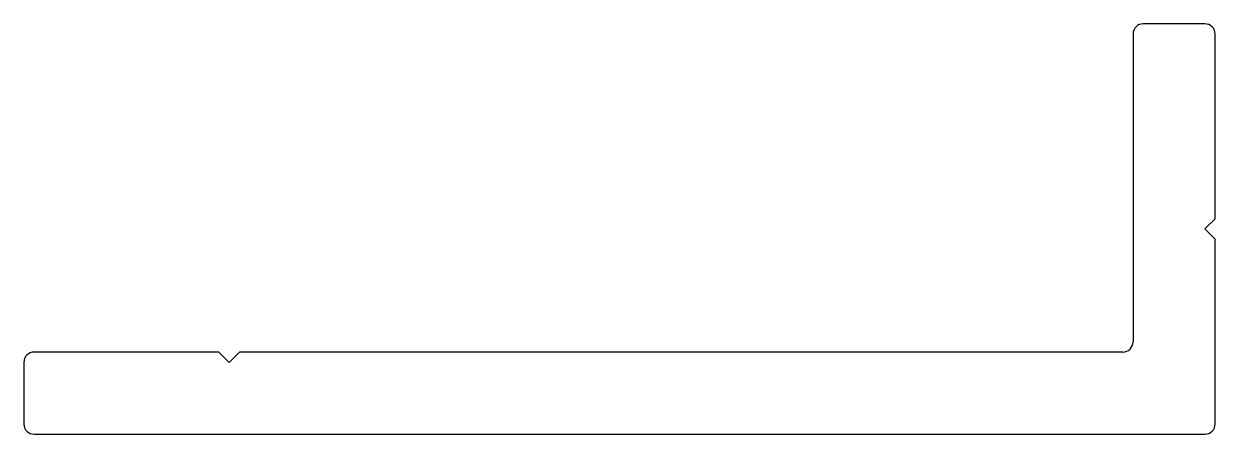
# Model space of a CAD drawing. Extents: x -24.8 to 33.2, y 7 to 27.
import ezdxf

# ---------------------------------------------------------------- set-up
doc = ezdxf.new("R2010")
doc.units = 0
doc.layers.get('0').update_dxf_attribs({"linetype": 'CONTINUOUS'})

msp = doc.modelspace()

# ---------------------------------------------------------------- linework, layer by layer
at = {"linetype": 'CONTINUOUS'}
for p, q in [((32.676, 26.965), (29.676, 26.965)), ((29.176, 26.465), (29.176, 11.465)), ((33.176, 17.465), (33.176, 26.465)), ((32.676, 16.965), (33.176, 17.465)), ((33.176, 16.465), (32.676, 16.965)), ((33.176, 7.465), (33.176, 16.465)), ((-24.824, 10.465), (-24.824, 7.465)), ((-15.324, 10.965), (-24.324, 10.965)), ((-14.824, 10.465), (-15.324, 10.965)), ((-14.324, 10.965), (-14.824, 10.465)), ((28.676, 10.965), (-14.324, 10.965)), ((-24.324, 6.965), (32.676, 6.965))]:
    msp.add_line(p, q, dxfattribs=at)
for centre, start, end in [((29.676, 26.465), 90, 180), ((32.676, 26.465), 0, 90), ((28.676, 11.465), 270, 0), ((-24.324, 10.465), 90, 180), ((-24.324, 7.465), 180, 270), ((32.676, 7.465), 270, 0)]:
    msp.add_arc(centre, 0.5, start, end, dxfattribs=at)

doc.saveas('drawing.dxf')
